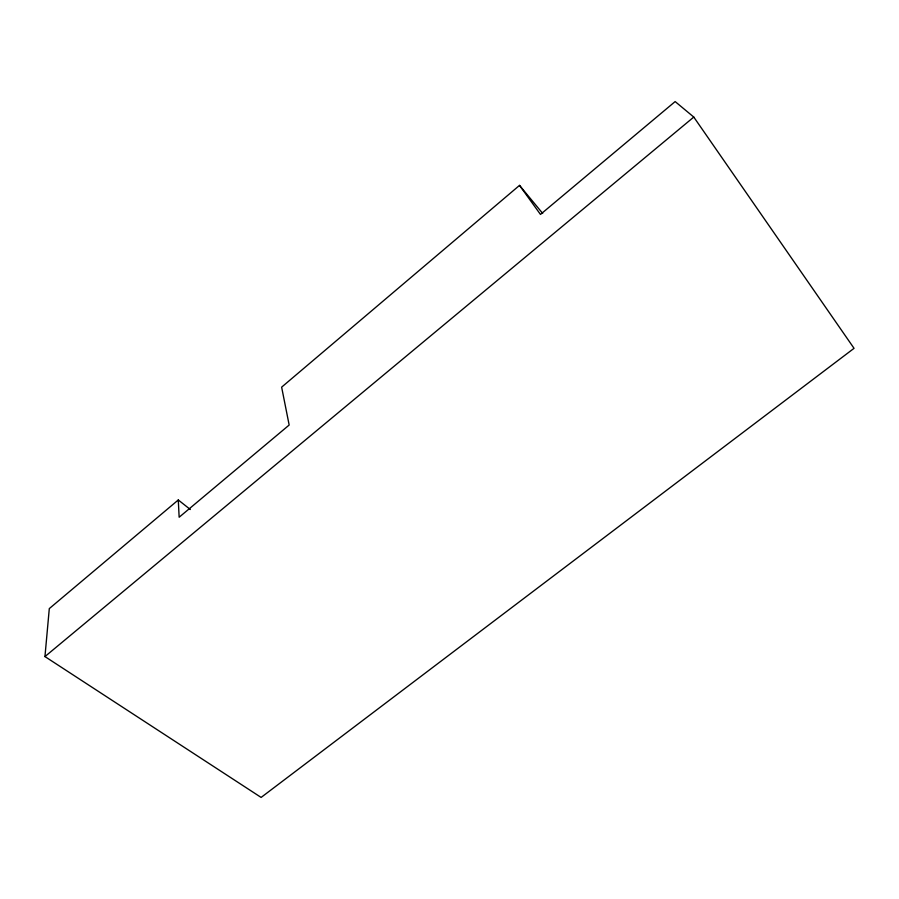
<?xml version="1.0" encoding="UTF-8"?>
<svg xmlns="http://www.w3.org/2000/svg" width="899" height="899" viewBox="0 0 899 899"><rect width="100%" height="100%" fill="white"/><g stroke="black" fill="none" stroke-linecap="round" stroke-linejoin="round"><path stroke-width="1.35" d="M178.283 499.968L179.148 517.24L289.163 425.036L281.634 387.154L519.521 185.385L540.468 214.434L675.149 101.576L693.781 117.072L854.05 348.329L261.115 797.424L44.95 656.573L49.299 608.601L178.283 499.968L190.352 509.519M44.95 656.573L693.781 117.072M519.521 185.385L542.693 213.434"/></g></svg>
